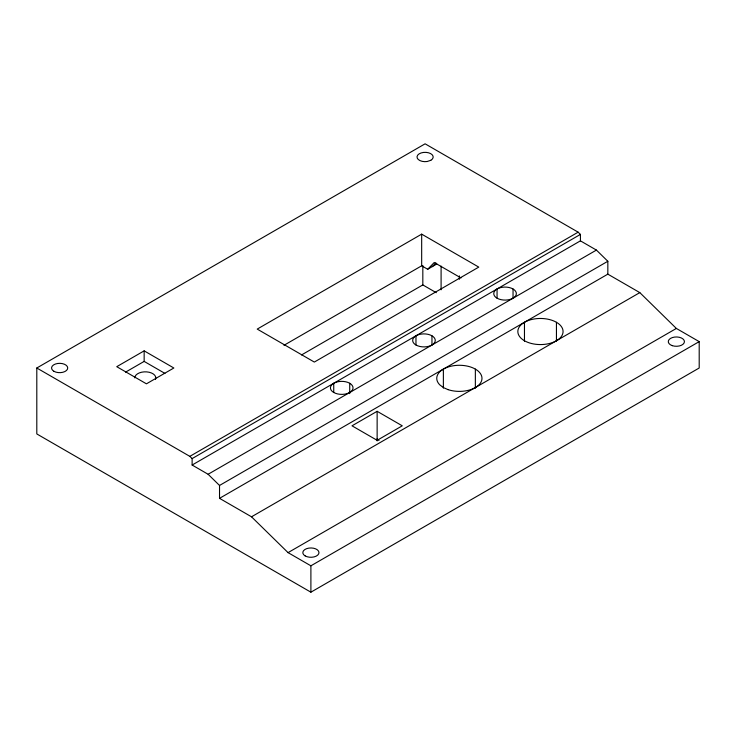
<?xml version="1.0" encoding="UTF-8"?>
<svg xmlns="http://www.w3.org/2000/svg" width="736" height="736" viewBox="0 0 736 736"><rect width="100%" height="100%" fill="white"/><g stroke="black" fill="none" stroke-linecap="round" stroke-linejoin="round"><path stroke-width="1.1" d="M283.967 345.304L421.673 265.797L427.69 269.266L434.24 262.504L461.003 277.95M432.253 266.634L435.896 262.872M36.8 368L425.104 143.814L578.137 232.171L580.428 234.407L580.428 240.847L192.124 465.032L192.124 458.592L189.833 456.357L36.8 368L36.8 433.936L310.896 592.186L699.2 368L699.2 341.624L676.356 328.44L639.814 292.615L607.835 274.151L219.53 498.336L219.53 485.456L208.113 474.269L192.124 465.032M144.155 350.86L116.748 366.684L146.436 383.824L173.852 368L144.155 350.86L144.155 361.404L164.938 373.41M125.552 372.14L144.155 361.404M421.673 234.149L257.223 329.093L314.327 362.066L478.777 267.113L421.673 234.149L421.673 265.797M427.69 269.266L436.825 263.994M301.539 354.945L422.823 284.924L436.282 292.698M189.833 456.357L578.137 232.171M192.124 458.592L580.428 234.407M208.113 474.269L596.418 250.084L607.835 261.271L607.835 274.151M219.53 485.456L607.835 261.271M377.136 411.304L352.01 425.813L377.136 440.312L402.261 425.813L377.136 411.304L377.136 439.208L379.068 440.33M219.53 498.336L251.51 516.801L639.814 292.615M251.51 516.801L288.052 552.626L676.356 328.44M288.052 552.626L310.896 565.809L699.2 341.624M580.428 240.847L596.418 250.084M377.154 438.656L377.163 440.928M556.444 322.285L556.444 341.265M524.464 322.285L524.464 341.265M513.047 288.981L513.047 298.172M497.058 288.981L497.058 298.172A11.307 6.532 0 0 0 515.973 295.292A11.307 6.532 0 0 0 502.118 287.298A11.307 6.532 0 0 0 497.058 298.218M475.355 369.104L475.355 388.222M459.365 275.88L459.365 279.266M443.376 369.104L443.376 388.084M441.094 266.082L441.094 289.818M431.958 335.8L431.958 344.991M422.823 265.494L422.823 284.924M415.969 335.8L415.969 344.991A11.307 6.532 0 0 0 434.884 342.102A11.307 6.532 0 0 0 421.038 334.107A11.307 6.532 0 0 0 415.969 345.028M349.729 383.272L349.729 393.613M333.739 383.272L333.739 392.463A11.307 6.532 0 0 0 352.654 389.574A11.307 6.532 0 0 0 338.808 381.579A11.307 6.532 0 0 0 333.739 392.5M310.896 565.809L310.896 592.186M134.798 377.89A10.497 6.063 0 0 1 146.666 371.882A10.497 6.063 0 0 1 155.434 379.463M430.818 160.301L427.193 161.506A8.078 4.664 0 0 1 417.054 156.593A8.078 4.664 0 0 1 428.518 152.775A8.078 4.664 0 0 1 430.818 160.301M448.058 389.638L443.376 387.568L439.788 384.864A22.614 13.055 0 0 1 455.437 365.479A22.614 13.055 0 0 1 481.638 380.604A22.614 13.055 0 0 1 448.058 389.638M53.93 371.294A8.078 4.664 0 0 0 67.445 369.205A8.078 4.664 0 0 0 57.555 363.492A8.078 4.664 0 0 0 53.93 371.294M524.464 340.75A22.614 13.055 0 0 0 562.295 334.898A22.614 13.055 0 0 0 534.603 318.909A22.614 13.055 0 0 0 524.464 340.75M305.182 555.919A8.078 4.664 0 0 0 318.697 553.831A8.078 4.664 0 0 0 308.807 548.118A8.078 4.664 0 0 0 305.182 555.919M672.318 345.662A8.078 4.664 0 0 0 684.434 341.624A8.078 4.664 0 0 0 672.318 337.585A8.078 4.664 0 0 0 672.318 345.662"/></g></svg>
